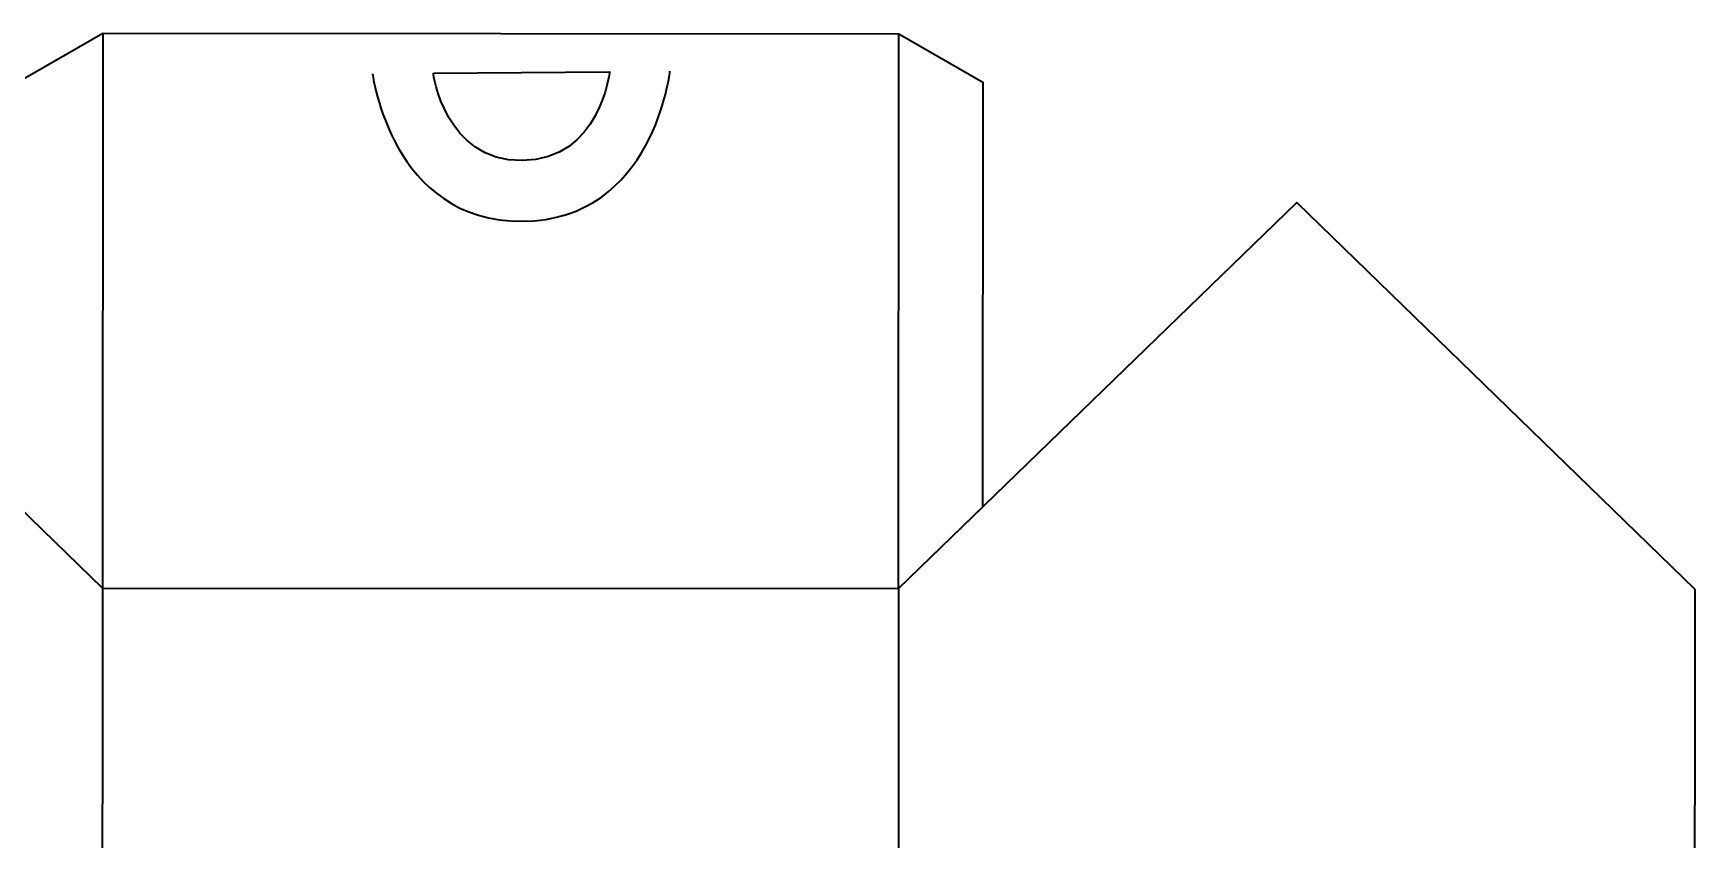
# Model space of a CAD drawing. Header units: inches. Extents: x -95 to 257, y 22 to 319.
# Drawn here: x 81 to 257.4, y 217.1 to 302.7 of the extents above; entities that cross this region are included whole.
import ezdxf

# ---------------------------------------------------------------- set-up
doc = ezdxf.new("R2010")
doc.units = ezdxf.units.IN
doc.header["$MEASUREMENT"] = 0
doc.layers.add('cut half', color=7, linetype='Continuous')
doc.layers.add('cut through', color=7, linetype='Continuous')

# ---------------------------------------------------------------- blocks, each defined once
blk = doc.blocks.new('block 4')
at = {"layer": 'cut through', "color": 7, "lineweight": 35, "true_color": 0xffffff}
for points, knots in [([(117.01, 298.37), (117.01, 298.37), (118.98, 282.6), (132.93, 282.71), (146.88, 282.83), (148.58, 298.63), (148.58, 298.63)], [0, 0, 0, 0, 1, 1, 1, 2, 2, 2, 2]), ([(123.46, 298.42), (123.46, 298.42), (124.63, 289.08), (132.89, 289.15), (141.16, 289.22), (142.17, 298.58), (142.17, 298.58), (142.17, 298.58), (123.46, 298.42), (123.46, 298.42)], [0, 0, 0, 0, 1, 1, 1, 2, 2, 2, 3, 3, 3, 3])]:
    blk.add_open_spline(points, degree=3, knots=knots, dxfattribs=at)
blk = doc.blocks.new('block 9')
at = {"layer": 'cut half', "color": 7, "lineweight": 35, "true_color": 0xffffff}
for points in [[(88.37, 302.67), (88.33, 243.77)], [(172.85, 243.72), (172.89, 302.61)], [(88.33, 243.77), (88.24, 106.21)], [(88.33, 243.77), (172.85, 243.72)], [(172.85, 243.72), (172.75, 106.15)]]:
    blk.add_lwpolyline(points, dxfattribs=at)
blk = doc.blocks.new('block 8')
at = {"layer": 'cut half'}
blk.add_blockref('block 9', (0, 0), dxfattribs=at)
blk = doc.blocks.new('block 7')
at = {"layer": 'cut half'}
blk.add_blockref('block 8', (0, 0), dxfattribs=at)
blk = doc.blocks.new('block 6')
at = {"layer": 'cut half'}
blk.add_blockref('block 7', (0, 0), dxfattribs=at)
blk = doc.blocks.new('block 5')
at = {"layer": 'cut half'}
blk.add_blockref('block 6', (0, 0), dxfattribs=at)

msp = doc.modelspace()

# ---------------------------------------------------------------- linework, layer by layer
at = {"layer": 'cut through', "color": 7, "lineweight": 35, "true_color": 0xffffff}
for points in [[(79.47, 297.53), (88.37, 302.67), (172.89, 302.61), (181.78, 297.46), (181.75, 252.35), (172.85, 243.72), (215.13, 284.71), (257.36, 243.66), (257.27, 106.09), (252.12, 97.2), (177.88, 97.25), (172.75, 106.15), (167.61, 97.25), (93.37, 97.31), (88.24, 106.21), (83.09, 97.31), (8.85, 97.36)], [(46.1, 284.82), (88.33, 243.77), (79.44, 252.42)]]:
    msp.add_lwpolyline(points, dxfattribs=at)

# ---------------------------------------------------------------- block references
at = {"layer": 'cut half'}
msp.add_blockref('block 5', (0, 0), dxfattribs=at)
at = {"layer": 'cut through'}
msp.add_blockref('block 4', (0, 0), dxfattribs=at)

doc.saveas('drawing.dxf')
